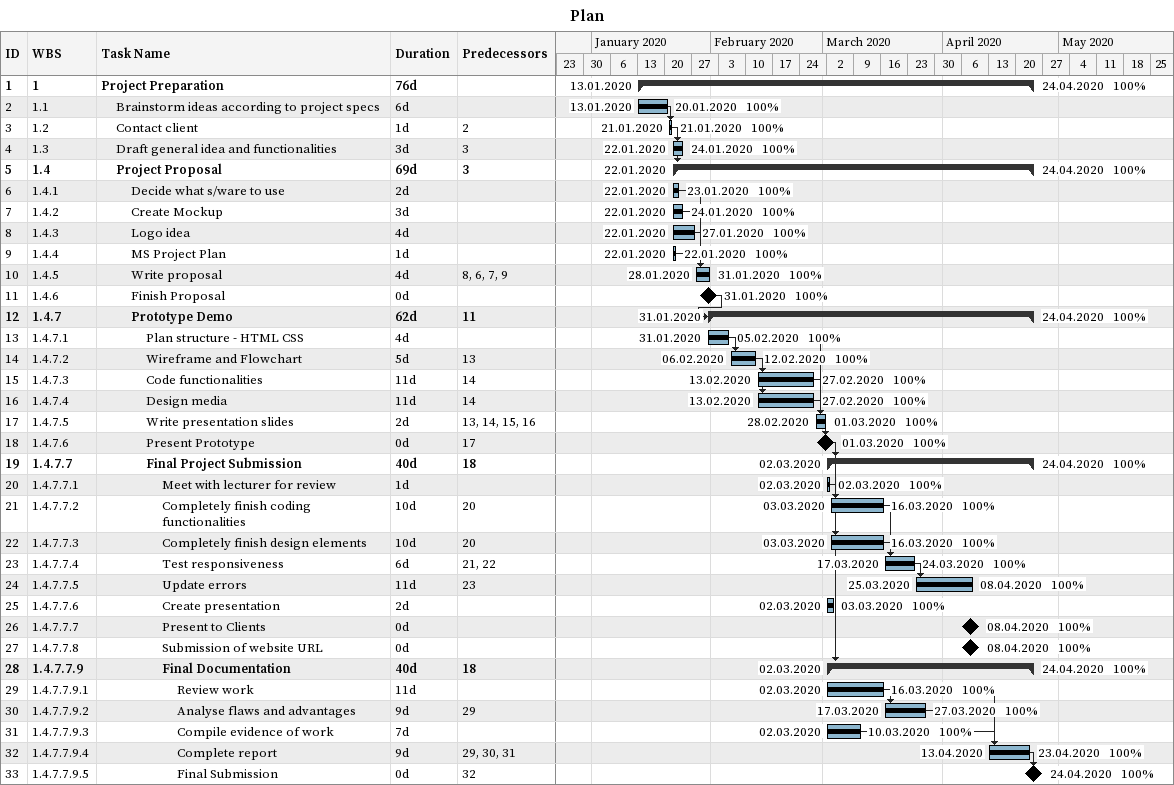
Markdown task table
Plan

| ID | WBS | Task | Duration | Start | Finish | Predecessors | % complete |
|---|---|---|---|---|---|---|---|
| 1 | 1 | **Project Preparation** | 76d | 2020-01-13 | 2020-04-24 |  | 100 |
| 2 | 1.1 | Brainstorm ideas according to project specs | 6d | 2020-01-13 | 2020-01-20 |  | 100 |
| 3 | 1.2 | Contact client | 1d | 2020-01-21 | 2020-01-21 | 2 | 100 |
| 4 | 1.3 | Draft general idea and functionalities | 3d | 2020-01-22 | 2020-01-24 | 3 | 100 |
| 5 | 1.4 | **Project Proposal** | 69d | 2020-01-22 | 2020-04-24 | 3 | 100 |
| 6 | 1.4.1 | Decide what s/ware to use | 2d | 2020-01-22 | 2020-01-23 |  | 100 |
| 7 | 1.4.2 | Create Mockup | 3d | 2020-01-22 | 2020-01-24 |  | 100 |
| 8 | 1.4.3 | Logo idea | 4d | 2020-01-22 | 2020-01-27 |  | 100 |
| 9 | 1.4.4 | MS Project Plan | 1d | 2020-01-22 | 2020-01-22 |  | 100 |
| 10 | 1.4.5 | Write proposal | 4d | 2020-01-28 | 2020-01-31 | 8, 6, 7, 9 | 100 |
| 11 | 1.4.6 | Finish Proposal | 0d | 2020-01-31 | 2020-01-31 |  | 100 |
| 12 | 1.4.7 | **Prototype Demo** | 62d | 2020-01-31 | 2020-04-24 | 11 | 100 |
| 13 | 1.4.7.1 | Plan structure - HTML CSS | 4d | 2020-01-31 | 2020-02-05 |  | 100 |
| 14 | 1.4.7.2 | Wireframe and Flowchart | 5d | 2020-02-06 | 2020-02-12 | 13 | 100 |
| 15 | 1.4.7.3 | Code functionalities | 11d | 2020-02-13 | 2020-02-27 | 14 | 100 |
| 16 | 1.4.7.4 | Design media | 11d | 2020-02-13 | 2020-02-27 | 14 | 100 |
| 17 | 1.4.7.5 | Write presentation slides | 2d | 2020-02-28 | 2020-03-01 | 13, 14, 15, 16 | 100 |
| 18 | 1.4.7.6 | Present Prototype | 0d | 2020-03-01 | 2020-03-01 | 17 | 100 |
| 19 | 1.4.7.7 | **Final Project Submission** | 40d | 2020-03-02 | 2020-04-24 | 18 | 100 |
| 20 | 1.4.7.7.1 | Meet with lecturer for review | 1d | 2020-03-02 | 2020-03-02 |  | 100 |
| 21 | 1.4.7.7.2 | Completely finish coding functionalities | 10d | 2020-03-03 | 2020-03-16 | 20 | 100 |
| 22 | 1.4.7.7.3 | Completely finish design elements | 10d | 2020-03-03 | 2020-03-16 | 20 | 100 |
| 23 | 1.4.7.7.4 | Test responsiveness | 6d | 2020-03-17 | 2020-03-24 | 21, 22 | 100 |
| 24 | 1.4.7.7.5 | Update errors | 11d | 2020-03-25 | 2020-04-08 | 23 | 100 |
| 25 | 1.4.7.7.6 | Create presentation | 2d | 2020-03-02 | 2020-03-03 |  | 100 |
| 26 | 1.4.7.7.7 | Present to Clients | 0d | 2020-04-08 | 2020-04-08 |  | 100 |
| 27 | 1.4.7.7.8 | Submission of website URL | 0d | 2020-04-08 | 2020-04-08 |  | 100 |
| 28 | 1.4.7.7.9 | **Final Documentation** | 40d | 2020-03-02 | 2020-04-24 | 18 | 100 |
| 29 | 1.4.7.7.9.1 | Review work | 11d | 2020-03-02 | 2020-03-16 |  | 100 |
| 30 | 1.4.7.7.9.2 | Analyse flaws and advantages | 9d | 2020-03-17 | 2020-03-27 | 29 | 100 |
| 31 | 1.4.7.7.9.3 | Compile evidence of work | 7d | 2020-03-02 | 2020-03-10 |  | 100 |
| 32 | 1.4.7.7.9.4 | Complete report | 9d | 2020-04-13 | 2020-04-23 | 29, 30, 31 | 100 |
| 33 | 1.4.7.7.9.5 | Final Submission | 0d | 2020-04-24 | 2020-04-24 | 32 | 100 |
